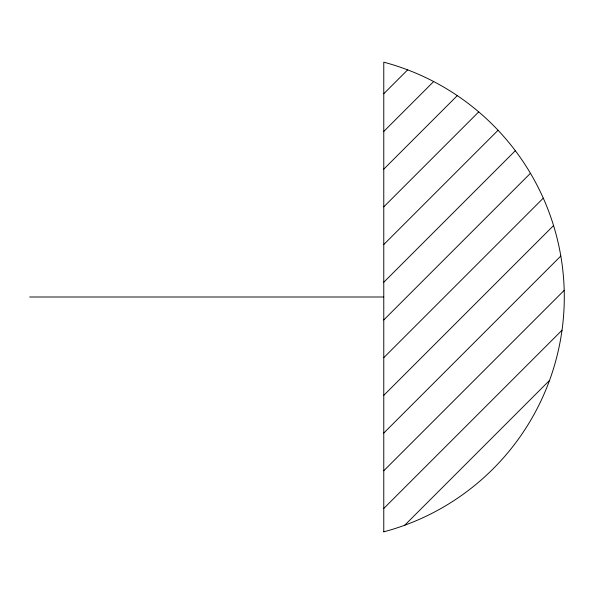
<?xml version="1.0" encoding="UTF-8"?>
<svg xmlns="http://www.w3.org/2000/svg" width="594" height="594" viewBox="0 0 594 594"><rect width="100%" height="100%" fill="white"/><g stroke="black" fill="none" stroke-linecap="round" stroke-linejoin="round"><path stroke-width="0.89" d="M383.769 93.741L407.647 69.862M383.769 131.445L433.672 81.549M383.769 169.149L457.298 95.619M383.769 206.853L478.727 111.895M383.769 244.55L498.062 130.257M383.769 282.254L515.325 150.698M383.769 319.958L530.449 173.285M383.769 357.662L543.287 198.144M383.769 395.366L553.563 225.572M383.769 433.063L560.818 256.014M383.769 470.767L564.211 290.332M383.769 508.471L562.021 330.227M404.714 525.23L549.539 380.405M29.7 297L383.769 297M383.769 531.83L383.769 62.17A242.998 242.998 0 0 1 383.769 531.83"/></g></svg>
